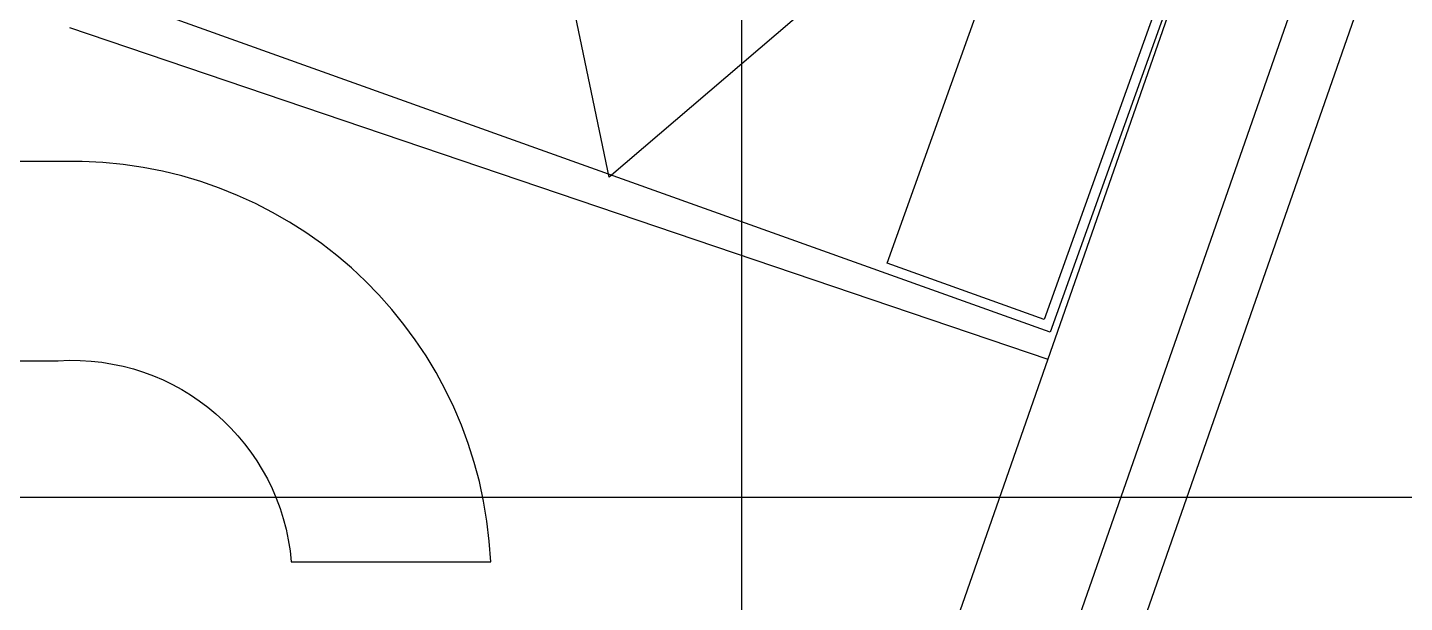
# Model space of a CAD drawing. Header units: millimetres. Extents: x 173236 to 801264, y -94969 to 615039.
# Drawn here: x 648091 to 650858, y 57529 to 58685 of the extents above; entities that cross this region are included whole.
import ezdxf
from ezdxf.enums import TextEntityAlignment as Align

# ---------------------------------------------------------------- set-up
doc = ezdxf.new("R2010")
doc.units = ezdxf.units.MM
doc.header["$MEASUREMENT"] = 0
doc.layers.add('00-Def-points', color=7, linetype='Continuous', plot=False)
for name, color, linetype in [('VOX-A-ANNO-GRID-LINE', 254, 'Continuous'), ('VOX-A-ANNO-SECT', 200, 'Continuous'), ('VOX-A-ANNO-SECT-LINE', 201, 'Continuous'), ('VOX-A-ELEV-1-NEAR', 130, 'Continuous'), ('VOX-A-FLOOR-LINE', 253, 'Continuous'), ('VOX-A-FURN-LAYOUT', 93, 'Continuous')]:
    doc.layers.add(name, color=color, linetype=linetype)
doc.layers.add('VOX-A-WALL-SECT', color=1, linetype='Continuous', lineweight=30)
doc.styles.add('1.5 mm Rotis Annotative', font='', dxfattribs={"height": 1.5})
doc.styles.add('2 mm Rotis Annotative', font='', dxfattribs={"height": 2})
doc.styles.get('1.5 mm Rotis Annotative').set_extended_font_data('Rotis Sans Serif')
doc.styles.get('2 mm Rotis Annotative').set_extended_font_data('Rotis Sans Serif')
doc.linetypes.add('ZIGZAG', pattern='A,0.0001,-0.2,[131,ltypeshp.shx,S=0.2,R=0,X=-0.2,Y=0],-0.4,[131,ltypeshp.shx,S=0.2,R=180,X=0.2,Y=0],-0.2', length=0.8001)

# ---------------------------------------------------------------- blocks, each defined once
blk = doc.blocks.new('dd')
at = {"layer": 'VOX-A-ANNO-GRID-LINE', "transparency": 33554610}
blk.add_line((717601.5, 167519.9), (717601.5, 143590.8), dxfattribs=at)
blk = doc.blocks.new('TYPICAL FLOOR PLAN')
at = {"layer": 'VOX-A-FLOOR-LINE'}
blk.add_lwpolyline([(990589.6, 124212.1), (998958.6, 121312), (995728.7, 112053.3), (994816.9, 112053.6), (994816.9, 112178.3), (985635.3, 112179.7)], dxfattribs=at)
at = {"layer": 'VOX-A-WALL-SECT'}
blk.add_lwpolyline([(994941.9, 112353.4), (994941.9, 112178.3), (995639.9, 112178.3), (996445, 114485.5), (996226.3, 114556.9), (995641.9, 112882.2)], dxfattribs=at)
blk = doc.blocks.new('BED3')
at = {"layer": 'VOX-A-FURN-LAYOUT', "lineweight": -3}
for points in [[(4932.25, 1312.43), (4932.25, 1276.44), (4854.25, 1276.44), (4854.25, 1312.43)], [(4891.25, 1312.64), (4901.04, 1296.64), (4870.57, 1276.44)], [(4868.25, 1311.64), (4868.25, 1277.24), (4855.04, 1277.24), (4855.04, 1311.64)]]:
    blk.add_lwpolyline(points, close=True, dxfattribs=at)
blk = doc.blocks.new('bdd')
at = {"xscale": -25.39999999999991, "yscale": 25.39999999999999, "zscale": 25.39999999999999, "rotation": 269.9454748640658}
blk.add_blockref('BED3', (760341.7, -204599.3), dxfattribs=at)
blk = doc.blocks.new('1ST FLOOR FURNITURE')
at = {"layer": 'VOX-A-FLOOR-LINE', "linetype": 'ZIGZAG'}
blk.add_line((649152.3, 161651.8), (651118.5, 160984.9), dxfattribs=at)
at = {"layer": 'VOX-A-FURN-LAYOUT'}
blk.add_lwpolyline([(649129.1, 160981.8, -0.408171), (649597.9, 160577.4), (649998.7, 160577.4, 0.394259), (649177.8, 161382.5), (648555.6, 161382.2), (648555.7, 160982.1), (648928.6, 160981.8)], format="xyb", close=True, dxfattribs=at)
at = {"layer": 'VOX-A-WALL-SECT', "xscale": -0.9999999999999999, "rotation": 70.24907030899432}
blk.add_blockref('bdd', (842823.6, 935620.5), dxfattribs=at)
blk = doc.blocks.new('SECTION LINE')
at = {"layer": 'VOX-A-ANNO-SECT-LINE'}
blk.add_line((151757.3, 22416.6), (123742.8, 22416.6), dxfattribs=at)
at = {"layer": 'VOX-A-ANNO-SECT', "style": '2 mm Rotis Annotative'}
for p in [(123588.9, 22429), (151603.4, 22429)]:
    blk.add_attdef('00', text='', height=100, dxfattribs=at).set_placement(p, align=Align.CENTER)
at = {"layer": 'VOX-A-ANNO-SECT', "style": '1.5 mm Rotis Annotative'}
for p in [(123460.1, 22332.4), (151474.6, 22332.4)]:
    blk.add_attdef('00-01', p, '', height=75, dxfattribs=at)

msp = doc.modelspace()

# ---------------------------------------------------------------- block references
at = {"layer": 'VOX-A-ANNO-GRID-LINE'}
msp.add_blockref('dd', (-68075.9, -91301.9), dxfattribs=at)

# ---------------------------------------------------------------- next in the draw order: block references
msp.add_blockref('TYPICAL FLOOR PLAN', (-345765.8, -55624.6))

# ---------------------------------------------------------------- next in the draw order: block references
at = {"layer": '00-Def-points'}
msp.add_blockref('SECTION LINE', (506960.5, 35323.1), dxfattribs=at)
at = {"layer": 'VOX-A-ELEV-1-NEAR'}
msp.add_blockref('1ST FLOOR FURNITURE', (-977.1, -102966.9), dxfattribs=at)

doc.saveas('drawing.dxf')
